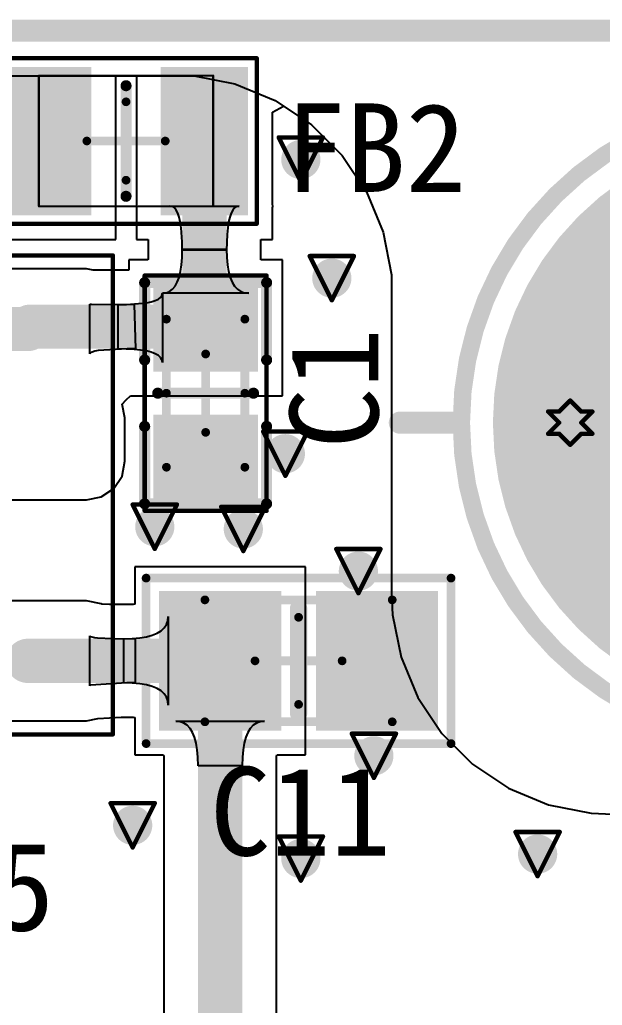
# Model space of a CAD drawing. Extents: x 75 to 173, y 40 to 188.
# Drawn here: x 141.42 to 148.11, y 166.35 to 177.66 of the extents above; entities that cross this region are included whole.
import ezdxf

# ---------------------------------------------------------------- set-up
doc = ezdxf.new("R2010")
doc.units = 0
doc.header["$MEASUREMENT"] = 0
doc.layers.get('0').update_dxf_attribs({"linetype": 'CONTINUOUS'})
for name, color, linetype in [('BottomLayer', 5, 'CONTINUOUS'), ('BOTTOMSOLDER', 6, 'CONTINUOUS'), ('DRILLDRAWING', 1, 'CONTINUOUS'), ('KEEPOUTLAYER', 6, 'CONTINUOUS'), ('MECHANICAL13', 56, 'CONTINUOUS'), ('MECHANICAL15', 56, 'CONTINUOUS'), ('MULTILAYER', 9, 'CONTINUOUS'), ('TopLayer', 1, 'CONTINUOUS'), ('TOPOVERLAY', 2, 'CONTINUOUS'), ('TOPPASTE', 8, 'CONTINUOUS'), ('TOPSOLDER', 216, 'CONTINUOUS'), ('ViaHoleLayer', 16, 'CONTINUOUS')]:
    doc.layers.add(name, color=color, linetype=linetype)

# ---------------------------------------------------------------- blocks, each defined once
blk = doc.blocks.new('SOP_8PIN_20')
at = {"layer": 'MECHANICAL13', "const_width": 0.1}
for points in [[(-2.000001, -2.5), (-2.000001, 2.5)], [(-2.000001, 2.5), (1.999999, 2.5)], [(1.999999, -2.5), (1.999999, 2.5)], [(-2.000001, -2.5), (1.999999, -2.5)]]:
    blk.add_lwpolyline(points, dxfattribs=at)
at = {"layer": 'MECHANICAL13'}
for points, const_width in [([(-2.025, 2.5, 1), (-1.975002, 2.5, 1)], 0.05), ([(-2.025, 2.5, 1), (-1.975002, 2.5, 1)], 0.05), ([(1.975, 2.5, 1), (2.024997, 2.5, 1)], 0.05), ([(1.975, 2.5, 1), (2.024997, 2.5, 1)], 0.05), ([(-0.600001, 1.599999, 1), (-1.599999, 1.599999, 1)], 0.1), ([(-1.624998, 1.599999, 1), (-1.575001, 1.599999, 1)], 0.05), ([(-0.625, 1.599999, 1), (-0.575003, 1.599999, 1)], 0.05), ([(-2.025, -2.5, 1), (-1.975002, -2.5, 1)], 0.05), ([(-2.025, -2.5, 1), (-1.975002, -2.5, 1)], 0.05), ([(1.975, -2.5, 1), (2.024997, -2.5, 1)], 0.05), ([(1.975, -2.5, 1), (2.024997, -2.5, 1)], 0.05)]:
    blk.add_lwpolyline(points, format="xyb", close=True, dxfattribs=dict(at, const_width=const_width))
at = {"layer": 'MECHANICAL15'}
for points, const_width in [([(-3.7, -2.75), (-3.7, 2.75)], 0.05), ([(-3.7, 2.75), (3.7, 2.75)], 0.05), ([(3.7, -2.75), (3.7, 2.75)], 0.05), ([(0, -0.499999), (0, 0.499999)], 0.1), ([(-0.500002, 0), (0.499999, 0)], 0.1), ([(-3.7, -2.75), (3.7, -2.75)], 0.05)]:
    blk.add_lwpolyline(points, dxfattribs=dict(at, const_width=const_width))
for points, const_width in [([(-3.7125, 2.75, 1), (-3.687501, 2.75, 1)], 0.024999), ([(-3.7125, 2.75, 1), (-3.687501, 2.75, 1)], 0.024999), ([(3.687501, 2.75, 1), (3.7125, 2.75, 1)], 0.024999), ([(3.687501, 2.75, 1), (3.7125, 2.75, 1)], 0.024999), ([(-0.024999, 0.499999, 1), (0.024999, 0.499999, 1)], 0.05), ([(-0.525, 0, 1), (-0.475003, 0, 1)], 0.05), ([(0.475, 0, 1), (0.524998, 0, 1)], 0.05), ([(-0.024999, -0.499999, 1), (0.024999, -0.499999, 1)], 0.05), ([(-3.7125, -2.75, 1), (-3.687501, -2.75, 1)], 0.024999), ([(-3.7125, -2.75, 1), (-3.687501, -2.75, 1)], 0.024999), ([(3.687501, -2.75, 1), (3.7125, -2.75, 1)], 0.024999), ([(3.687501, -2.75, 1), (3.7125, -2.75, 1)], 0.024999)]:
    blk.add_lwpolyline(points, format="xyb", close=True, dxfattribs=dict(at, const_width=const_width))
at = {"layer": 'TOPOVERLAY'}
for points, const_width in [([(-2.599997, 2.755001, 1), (-2.849999, 2.755001, 1)], 0.249999), ([(-2.912499, 2.755001, 1), (-2.7875, 2.755001, 1)], 0.124998), ([(-2.662497, 2.755001, 1), (-2.537498, 2.755001, 1)], 0.124998), ([(-1.650002, 2.5, 1), (-1.550002, 2.5, 1)], 0.1), ([(-1.650002, 2.5, 1), (-1.550002, 2.5, 1)], 0.1), ([(1.549999, 2.5, 1), (1.649999, 2.5, 1)], 0.1), ([(1.549999, 2.5, 1), (1.649999, 2.5, 1)], 0.1), ([(-0.300002, 1.5, 1), (-0.900001, 1.5, 1)], 0.599999), ([(-1.05, 1.5, 1), (-0.750001, 1.5, 1)], 0.299999), ([(-0.450002, 1.5, 1), (-0.150002, 1.5, 1)], 0.299999), ([(-1.650002, -2.5, 1), (-1.550002, -2.5, 1)], 0.1), ([(-1.650002, -2.5, 1), (-1.550002, -2.5, 1)], 0.1), ([(1.549999, -2.5, 1), (1.649999, -2.5, 1)], 0.1), ([(1.549999, -2.5, 1), (1.649999, -2.5, 1)], 0.1)]:
    blk.add_lwpolyline(points, format="xyb", close=True, dxfattribs=dict(at, const_width=const_width))
at = {"layer": 'TOPOVERLAY', "const_width": 0.2}
for points in [[(-1.600002, -2.5), (-1.600002, 2.5)], [(-1.600002, 2.5), (1.599999, 2.5)], [(1.599999, -2.5), (1.599999, 2.5)], [(-1.600002, -2.5), (1.599999, -2.5)]]:
    blk.add_lwpolyline(points, dxfattribs=at)
blk = doc.blocks.new('C0805_30')
at = {"layer": 'MECHANICAL13', "const_width": 0.1}
for points in [[(1.075002, 0.700004), (-1.074999, 0.700004)], [(-1.074999, 0.700004), (-1.074999, -0.699996)], [(1.075002, 0.700004), (1.075002, -0.699996)], [(1.075002, -0.699996), (-1.074999, -0.699996)]]:
    blk.add_lwpolyline(points, dxfattribs=at)
at = {"layer": 'MECHANICAL13', "const_width": 0.05}
for points in [[(-1.099998, 0.700004, 1), (-1.05, 0.700004, 1)], [(-1.099998, 0.700004, 1), (-1.05, 0.700004, 1)], [(1.050003, 0.700004, 1), (1.1, 0.700004, 1)], [(1.050003, 0.700004, 1), (1.1, 0.700004, 1)], [(-1.099998, -0.699996, 1), (-1.05, -0.699996, 1)], [(-1.099998, -0.699996, 1), (-1.05, -0.699996, 1)], [(1.050003, -0.699996, 1), (1.1, -0.699996, 1)], [(1.050003, -0.699996, 1), (1.1, -0.699996, 1)]]:
    blk.add_lwpolyline(points, format="xyb", close=True, dxfattribs=at)
at = {"layer": 'MECHANICAL15', "const_width": 0.1}
for points in [[(1.750002, 0.950003), (-1.749999, 0.950003)], [(-1.749999, 0.950003), (-1.749999, -0.949996)], [(1.750002, 0.950003), (1.750002, -0.949996)], [(0.000003, 0.500004), (0.000003, -0.499996)], [(0.500002, 0.000003), (-0.499999, 0.000003)], [(1.750002, -0.949996), (-1.749999, -0.949996)]]:
    blk.add_lwpolyline(points, dxfattribs=at)
at = {"layer": 'MECHANICAL15', "const_width": 0.05}
for points in [[(-1.774998, 0.950003, 1), (-1.725, 0.950003, 1)], [(-1.774998, 0.950003, 1), (-1.725, 0.950003, 1)], [(1.725003, 0.950003, 1), (1.775, 0.950003, 1)], [(1.725003, 0.950003, 1), (1.775, 0.950003, 1)], [(-0.024996, 0.500004, 1), (0.025001, 0.500004, 1)], [(-0.524998, 0.000003, 1), (-0.475, 0.000003, 1)], [(0.475003, 0.000003, 1), (0.525, 0.000003, 1)], [(-0.024996, -0.499996, 1), (0.025001, -0.499996, 1)], [(-1.774998, -0.949996, 1), (-1.725, -0.949996, 1)], [(-1.774998, -0.949996, 1), (-1.725, -0.949996, 1)], [(1.725003, -0.949996, 1), (1.775, -0.949996, 1)], [(1.725003, -0.949996, 1), (1.775, -0.949996, 1)]]:
    blk.add_lwpolyline(points, format="xyb", close=True, dxfattribs=at)
at = {"layer": 'TOPOVERLAY', "const_width": 0.2}
blk.add_lwpolyline([(0, 0.599999), (0, -0.599999)], dxfattribs=at)
at = {"layer": 'TOPOVERLAY', "const_width": 0.1}
for points in [[(-0.05, 0.599999, 1), (0.05, 0.599999, 1)], [(-0.05, -0.599999, 1), (0.05, -0.599999, 1)]]:
    blk.add_lwpolyline(points, format="xyb", close=True, dxfattribs=at)
at = {"layer": 'TOPPASTE'}
for points in [[(-0.299999, -0.699996), (-0.299999, 0.700001), (-1.499997, -0.699996), (-1.499997, 0.700001)], [(1.5, -0.699996), (1.5, 0.700001), (0.300002, -0.699996), (0.300002, 0.700001)]]:
    blk.add_solid(points, dxfattribs=at)
at = {"layer": 'TOPSOLDER'}
for points in [[(-0.198399, -0.801596), (-0.198399, 0.801601), (-1.601597, -0.801596), (-1.601597, 0.801601)], [(1.6016, -0.801596), (1.6016, 0.801601), (0.198402, -0.801596), (0.198402, 0.801601)]]:
    blk.add_solid(points, dxfattribs=at)
blk = doc.blocks.new('C0603_32')
at = {"layer": 'MECHANICAL13', "const_width": 0.1}
for points in [[(-0.850001, 0.449999), (-0.850001, -0.450002)], [(-0.850001, 0.449999), (0.849998, 0.449999)], [(0.849998, 0.449999), (0.849998, -0.450002)], [(-0.850001, -0.450002), (0.849998, -0.450002)]]:
    blk.add_lwpolyline(points, dxfattribs=at)
at = {"layer": 'MECHANICAL13', "const_width": 0.05}
for points in [[(-0.875, 0.449999, 1), (-0.825002, 0.449999, 1)], [(-0.875, 0.449999, 1), (-0.825002, 0.449999, 1)], [(0.825, 0.449999, 1), (0.874997, 0.449999, 1)], [(0.825, 0.449999, 1), (0.874997, 0.449999, 1)], [(-0.875, -0.450002, 1), (-0.825002, -0.450002, 1)], [(-0.875, -0.450002, 1), (-0.825002, -0.450002, 1)], [(0.825, -0.450002, 1), (0.874997, -0.450002, 1)], [(0.825, -0.450002, 1), (0.874997, -0.450002, 1)]]:
    blk.add_lwpolyline(points, format="xyb", close=True, dxfattribs=at)
at = {"layer": 'MECHANICAL15'}
for points, const_width in [([(-1.35, 0.700001), (1.35, 0.700001)], 0.05), ([(-1.35, 0.700001), (-1.35, -0.700001)], 0.05), ([(1.35, 0.700001), (1.35, -0.700001)], 0.05), ([(0, 0.449999), (0, -0.450002)], 0.1), ([(-0.450002, 0), (0.449999, 0)], 0.1), ([(-1.35, -0.700001), (1.35, -0.700001)], 0.05)]:
    blk.add_lwpolyline(points, dxfattribs=dict(at, const_width=const_width))
for points, const_width in [([(-1.362499, 0.700001, 1), (-1.3375, 0.700001, 1)], 0.024999), ([(-1.362499, 0.700001, 1), (-1.3375, 0.700001, 1)], 0.024999), ([(1.3375, 0.700001, 1), (1.362499, 0.700001, 1)], 0.024999), ([(1.3375, 0.700001, 1), (1.362499, 0.700001, 1)], 0.024999), ([(-0.024999, 0.449999, 1), (0.024999, 0.449999, 1)], 0.05), ([(-0.475, 0, 1), (-0.425003, 0, 1)], 0.05), ([(0.425, 0, 1), (0.474998, 0, 1)], 0.05), ([(-0.024999, -0.450002, 1), (0.024999, -0.450002, 1)], 0.05), ([(-1.362499, -0.700001, 1), (-1.3375, -0.700001, 1)], 0.024999), ([(-1.362499, -0.700001, 1), (-1.3375, -0.700001, 1)], 0.024999), ([(1.3375, -0.700001, 1), (1.362499, -0.700001, 1)], 0.024999), ([(1.3375, -0.700001, 1), (1.362499, -0.700001, 1)], 0.024999)]:
    blk.add_lwpolyline(points, format="xyb", close=True, dxfattribs=dict(at, const_width=const_width))
at = {"layer": 'TOPOVERLAY', "const_width": 0.127}
for points in [[(-1.27, 0.700001), (-1.27, -0.700001)], [(-1.27, 0.700001), (-0.381, 0.700001)], [(0.381, 0.700001), (1.27, 0.700001)], [(1.27, 0.700001), (1.27, -0.700001)], [(0, 0.549999), (0, -0.549999)], [(-1.27, -0.700001), (-0.381, -0.700001)], [(0.381, -0.700001), (1.27, -0.700001)]]:
    blk.add_lwpolyline(points, dxfattribs=at)
at = {"layer": 'TOPOVERLAY', "const_width": 0.0635}
for points in [[(-1.30175, 0.700001, 1), (-1.23825, 0.700001, 1)], [(-1.30175, 0.700001, 1), (-1.23825, 0.700001, 1)], [(-0.41275, 0.700001, 1), (-0.34925, 0.700001, 1)], [(0.34925, 0.700001, 1), (0.41275, 0.700001, 1)], [(1.23825, 0.700001, 1), (1.30175, 0.700001, 1)], [(1.23825, 0.700001, 1), (1.30175, 0.700001, 1)], [(-0.03175, 0.549999, 1), (0.03175, 0.549999, 1)], [(-0.03175, -0.549999, 1), (0.03175, -0.549999, 1)], [(-1.30175, -0.700001, 1), (-1.23825, -0.700001, 1)], [(-1.30175, -0.700001, 1), (-1.23825, -0.700001, 1)], [(-0.41275, -0.700001, 1), (-0.34925, -0.700001, 1)], [(0.34925, -0.700001, 1), (0.41275, -0.700001, 1)], [(1.23825, -0.700001, 1), (1.30175, -0.700001, 1)], [(1.23825, -0.700001, 1), (1.30175, -0.700001, 1)]]:
    blk.add_lwpolyline(points, format="xyb", close=True, dxfattribs=at)
at = {"layer": 'TOPPASTE'}
for points in [[(-0.350002, -0.499999), (-0.350002, 0.499999), (-1.15, -0.499999), (-1.15, 0.499999)], [(1.149998, -0.499999), (1.149998, 0.499999), (0.349999, -0.499999), (0.349999, 0.499999)]]:
    blk.add_solid(points, dxfattribs=at)
at = {"layer": 'TOPSOLDER'}
for points in [[(-0.248402, -0.601599), (-0.248402, 0.601599), (-1.2516, -0.601599), (-1.2516, 0.601599)], [(1.251598, -0.601599), (1.251598, 0.601599), (0.248399, -0.601599), (0.248399, 0.601599)]]:
    blk.add_solid(points, dxfattribs=at)
blk = doc.blocks.new('PAD_81')
at = {"layer": 'BOTTOMSOLDER', "const_width": 3.351593}
blk.add_lwpolyline([(-1.675798, 0, 1), (1.675798, 0, 1)], format="xyb", close=True, dxfattribs=at)
at = {"layer": 'DRILLDRAWING', "const_width": 1.699994}
blk.add_lwpolyline([(-0.849998, 0, 1), (0.849998, 0, 1)], format="xyb", close=True, dxfattribs=at)
at = {"layer": 'MULTILAYER', "const_width": 3.249993}
blk.add_lwpolyline([(-1.624998, 0, 1), (1.624998, 0, 1)], format="xyb", close=True, dxfattribs=at)
at = {"layer": 'TOPOVERLAY', "const_width": 0.254}
for points in [[(0, 3.7338), (0, 4.3942)], [(-4.4196, 0), (-3.7592, 0)], [(3.673998, 0), (4.334398, 0)], [(0, -4.3942), (0, -3.7338)]]:
    blk.add_lwpolyline(points, dxfattribs=at)
at = {"layer": 'TOPOVERLAY'}
for points, const_width in [([(-0.0635, 4.3942, 1), (0.0635, 4.3942, 1)], 0.127), ([(-0.0635, 3.7338, 1), (0.0635, 3.7338, 1)], 0.127), ([(3.673998, 0, 1), (-3.71382, 0, 1)], 0.2), ([(-4.4831, 0, 1), (-4.3561, 0, 1)], 0.127), ([(-3.8227, 0, 1), (-3.6957, 0, 1)], 0.127), ([(3.610498, 0, 1), (3.737498, 0, 1)], 0.127), ([(4.270898, 0, 1), (4.397898, 0, 1)], 0.127), ([(-3.76382, 0, 1), (-3.66382, 0, 1)], 0.1), ([(3.623998, 0, 1), (3.723998, 0, 1)], 0.1), ([(-0.0635, -3.7338, 1), (0.0635, -3.7338, 1)], 0.127), ([(-0.0635, -4.3942, 1), (0.0635, -4.3942, 1)], 0.127)]:
    blk.add_lwpolyline(points, format="xyb", close=True, dxfattribs=dict(at, const_width=const_width))
at = {"layer": 'TOPSOLDER', "const_width": 3.351593}
blk.add_lwpolyline([(-1.675798, 0, 1), (1.675798, 0, 1)], format="xyb", close=True, dxfattribs=at)
blk = doc.blocks.new('FB_86')
at = {"layer": 'MECHANICAL13', "const_width": 0.0254}
for points in [[(-0.999785, -0.749889), (-0.999785, 0.750133)], [(-0.999785, 0.750133), (1.000191, 0.750133)], [(1.000191, -0.749889), (1.000191, 0.750133)], [(-0.999785, -0.749889), (1.000191, -0.749889)]]:
    blk.add_lwpolyline(points, dxfattribs=at)
at = {"layer": 'MECHANICAL13', "const_width": 0.0127}
for points in [[(-1.006135, 0.750133, 1), (-0.993435, 0.750133, 1)], [(-1.006135, 0.750133, 1), (-0.993435, 0.750133, 1)], [(0.993841, 0.750133, 1), (1.006541, 0.750133, 1)], [(0.993841, 0.750133, 1), (1.006541, 0.750133, 1)], [(-1.006135, -0.749889, 1), (-0.993435, -0.749889, 1)], [(-1.006135, -0.749889, 1), (-0.993435, -0.749889, 1)], [(0.993841, -0.749889, 1), (1.006541, -0.749889, 1)], [(0.993841, -0.749889, 1), (1.006541, -0.749889, 1)]]:
    blk.add_lwpolyline(points, format="xyb", close=True, dxfattribs=at)
at = {"layer": 'MECHANICAL15'}
for points, const_width in [([(-1.5, -0.950001), (-1.5, 0.950001)], 0.05), ([(-1.5, 0.950001), (1.5, 0.950001)], 0.05), ([(1.5, -0.950001), (1.5, 0.950001)], 0.05), ([(0, -0.450002), (0, 0.449999)], 0.1), ([(-0.450002, 0), (0.449999, 0)], 0.1), ([(-1.5, -0.950001), (1.5, -0.950001)], 0.05)]:
    blk.add_lwpolyline(points, dxfattribs=dict(at, const_width=const_width))
for points, const_width in [([(-1.512499, 0.950001, 1), (-1.4875, 0.950001, 1)], 0.024999), ([(-1.512499, 0.950001, 1), (-1.4875, 0.950001, 1)], 0.024999), ([(1.4875, 0.950001, 1), (1.512499, 0.950001, 1)], 0.024999), ([(1.4875, 0.950001, 1), (1.512499, 0.950001, 1)], 0.024999), ([(-0.024999, 0.449999, 1), (0.024999, 0.449999, 1)], 0.05), ([(-0.475, 0, 1), (-0.425003, 0, 1)], 0.05), ([(0.425, 0, 1), (0.474998, 0, 1)], 0.05), ([(-0.024999, -0.450002, 1), (0.024999, -0.450002, 1)], 0.05), ([(-1.512499, -0.950001, 1), (-1.4875, -0.950001, 1)], 0.024999), ([(-1.512499, -0.950001, 1), (-1.4875, -0.950001, 1)], 0.024999), ([(1.4875, -0.950001, 1), (1.512499, -0.950001, 1)], 0.024999), ([(1.4875, -0.950001, 1), (1.512499, -0.950001, 1)], 0.024999)]:
    blk.add_lwpolyline(points, format="xyb", close=True, dxfattribs=dict(at, const_width=const_width))
at = {"layer": 'TOPOVERLAY', "const_width": 0.127}
blk.add_lwpolyline([(0, -0.635), (0, 0.635)], dxfattribs=at)
at = {"layer": 'TOPOVERLAY', "const_width": 0.0635}
for points in [[(-0.03175, 0.635, 1), (0.03175, 0.635, 1)], [(-0.03175, -0.635, 1), (0.03175, -0.635, 1)]]:
    blk.add_lwpolyline(points, format="xyb", close=True, dxfattribs=at)
at = {"layer": 'TOPPASTE'}
for points in [[(-0.500002, -0.749999), (-0.500002, 0.749999), (-1.3, -0.749999), (-1.3, 0.749999)], [(1.3, -0.749999), (1.3, 0.749999), (0.500002, -0.749999), (0.500002, 0.749999)]]:
    blk.add_solid(points, dxfattribs=at)
at = {"layer": 'TOPSOLDER'}
for points in [[(-0.398402, -0.851598), (-0.398402, 0.851598), (-1.4016, -0.851598), (-1.4016, 0.851598)], [(1.4016, -0.851598), (1.4016, 0.851598), (0.398402, -0.851598), (0.398402, 0.851598)]]:
    blk.add_solid(points, dxfattribs=at)

msp = doc.modelspace()

# ---------------------------------------------------------------- linework, layer by layer
at = {"layer": 'BottomLayer'}
for p, q in [((94.57074, 177.01927), (143.42228, 177.01928)), ((143.42228, 177.01928), (143.88915, 176.92641)), ((143.88915, 176.92641), (144.3514, 176.73494)), ((144.3514, 176.73494), (144.76741, 176.45697)), ((144.76741, 176.45697), (145.1212, 176.10317)), ((145.1212, 176.10317), (145.39917, 175.68716)), ((145.39917, 175.68716), (145.59064, 175.22491)), ((145.59064, 175.22491), (145.68826, 174.73419)), ((145.68826, 174.73419), (145.68826, 174.48402)), ((145.68826, 174.48402), (145.68826, 171.08042)), ((145.68826, 171.08042), (145.68826, 171.08042)), ((145.68826, 171.08042), (145.70049, 170.83146)), ((145.70049, 170.83146), (145.79763, 170.3431)), ((145.79763, 170.3431), (145.98818, 169.88307)), ((145.98818, 169.88307), (146.26481, 169.46906)), ((146.26481, 169.46906), (146.6169, 169.11697)), ((146.6169, 169.11697), (147.03091, 168.84034)), ((147.03091, 168.84034), (147.49093, 168.64979)), ((147.49093, 168.64979), (147.97929, 168.55265)), ((147.97929, 168.55265), (148.22825, 168.54042))]:
    msp.add_line(p, q, dxfattribs=at)
at = {"layer": 'BottomLayer', "const_width": 0.225}
for points in [[(144.53436, 176.05882, 1), (144.75935, 176.05882, 1)], [(144.88996, 174.69662, 1), (145.11495, 174.69662, 1)], [(144.35656, 172.68062, 1), (144.58155, 172.68062, 1)], [(142.85796, 171.84242, 1), (143.08295, 171.84242, 1)], [(143.87396, 171.81702, 1), (144.09895, 171.81702, 1)], [(145.19476, 171.33262, 1), (145.41975, 171.33262, 1)], [(145.37256, 169.21243, 1), (145.59755, 169.21243, 1)], [(142.60396, 168.41342, 1), (142.82895, 168.41342, 1)], [(147.25216, 168.08322, 1), (147.47715, 168.08322, 1)], [(144.53436, 168.03242, 1), (144.75935, 168.03242, 1)]]:
    msp.add_lwpolyline(points, format="xyb", close=True, dxfattribs=at)
at = {"layer": 'DRILLDRAWING', "const_width": 0.0508}
for points in [[(144.39286, 176.31282), (144.90086, 176.31282)], [(144.39286, 176.31282), (144.64686, 175.80482)], [(144.64686, 175.80482), (144.90086, 176.31282)], [(144.74846, 174.95062), (145.25646, 174.95062)], [(144.74846, 174.95062), (145.00246, 174.44262)], [(145.00246, 174.44262), (145.25646, 174.95062)], [(147.61206, 173.16422), (147.73906, 173.29122)], [(147.73906, 173.29122), (147.86606, 173.16422)], [(147.48506, 173.16422), (147.61206, 173.03722)], [(147.48506, 173.16422), (147.61206, 173.16422)], [(147.86606, 173.16422), (147.99306, 173.16422)], [(147.86606, 173.03722), (147.99306, 173.16422)], [(147.48506, 172.91022), (147.61206, 173.03722)], [(147.86606, 173.03722), (147.99306, 172.91022)], [(144.21506, 172.93462), (144.72306, 172.93462)], [(144.21506, 172.93462), (144.46906, 172.42662)], [(144.46906, 172.42662), (144.72306, 172.93462)], [(147.48506, 172.91022), (147.61206, 172.91022)], [(147.61206, 172.91022), (147.73906, 172.78322)], [(147.73906, 172.78322), (147.86606, 172.91022)], [(147.86606, 172.91022), (147.99306, 172.91022)], [(142.71646, 172.09642), (143.22446, 172.09642)], [(142.71646, 172.09642), (142.97046, 171.58842)], [(142.97046, 171.58842), (143.22446, 172.09642)], [(143.73246, 172.07102), (144.24046, 172.07102)], [(143.73246, 172.07102), (143.98646, 171.56302)], [(143.98646, 171.56302), (144.24046, 172.07102)], [(145.05326, 171.58662), (145.56126, 171.58662)], [(145.05326, 171.58662), (145.30726, 171.07862)], [(145.30726, 171.07862), (145.56126, 171.58662)], [(145.23106, 169.46643), (145.73906, 169.46643)], [(145.23106, 169.46643), (145.48506, 168.95843)], [(145.48506, 168.95843), (145.73906, 169.46643)], [(142.46246, 168.66742), (142.97046, 168.66742)], [(142.46246, 168.66742), (142.71646, 168.15942)], [(142.71646, 168.15942), (142.97046, 168.66742)], [(144.39286, 168.28642), (144.90086, 168.28642)], [(144.39286, 168.28642), (144.64686, 167.77842)], [(144.64686, 167.77842), (144.90086, 168.28642)], [(147.11066, 168.33722), (147.61866, 168.33722)], [(147.11066, 168.33722), (147.36466, 167.82922)], [(147.36466, 167.82922), (147.61866, 168.33722)]]:
    msp.add_lwpolyline(points, dxfattribs=at)
at = {"layer": 'DRILLDRAWING', "const_width": 0.0254}
for points in [[(144.38016, 176.31282, 1), (144.40556, 176.31282, 1)], [(144.38016, 176.31282, 1), (144.40556, 176.31282, 1)], [(144.88816, 176.31282, 1), (144.91356, 176.31282, 1)], [(144.88816, 176.31282, 1), (144.91356, 176.31282, 1)], [(144.63416, 175.80482, 1), (144.65956, 175.80482, 1)], [(144.63416, 175.80482, 1), (144.65956, 175.80482, 1)], [(144.73576, 174.95062, 1), (144.76116, 174.95062, 1)], [(144.73576, 174.95062, 1), (144.76116, 174.95062, 1)], [(145.24376, 174.95062, 1), (145.26916, 174.95062, 1)], [(145.24376, 174.95062, 1), (145.26916, 174.95062, 1)], [(144.98976, 174.44262, 1), (145.01516, 174.44262, 1)], [(144.98976, 174.44262, 1), (145.01516, 174.44262, 1)], [(147.72636, 173.29122, 1), (147.75176, 173.29122, 1)], [(147.72636, 173.29122, 1), (147.75176, 173.29122, 1)], [(147.47236, 173.16422, 1), (147.49776, 173.16422, 1)], [(147.47236, 173.16422, 1), (147.49776, 173.16422, 1)], [(147.59936, 173.16422, 1), (147.62476, 173.16422, 1)], [(147.59936, 173.16422, 1), (147.62476, 173.16422, 1)], [(147.85336, 173.16422, 1), (147.87876, 173.16422, 1)], [(147.85336, 173.16422, 1), (147.87876, 173.16422, 1)], [(147.98036, 173.16422, 1), (148.00576, 173.16422, 1)], [(147.98036, 173.16422, 1), (148.00576, 173.16422, 1)], [(147.59936, 173.03722, 1), (147.62476, 173.03722, 1)], [(147.59936, 173.03722, 1), (147.62476, 173.03722, 1)], [(147.85336, 173.03722, 1), (147.87876, 173.03722, 1)], [(147.85336, 173.03722, 1), (147.87876, 173.03722, 1)], [(144.20236, 172.93462, 1), (144.22776, 172.93462, 1)], [(144.20236, 172.93462, 1), (144.22776, 172.93462, 1)], [(144.71036, 172.93462, 1), (144.73576, 172.93462, 1)], [(144.71036, 172.93462, 1), (144.73576, 172.93462, 1)], [(147.47236, 172.91022, 1), (147.49776, 172.91022, 1)], [(147.47236, 172.91022, 1), (147.49776, 172.91022, 1)], [(147.59936, 172.91022, 1), (147.62476, 172.91022, 1)], [(147.59936, 172.91022, 1), (147.62476, 172.91022, 1)], [(147.85336, 172.91022, 1), (147.87876, 172.91022, 1)], [(147.85336, 172.91022, 1), (147.87876, 172.91022, 1)], [(147.98036, 172.91022, 1), (148.00576, 172.91022, 1)], [(147.98036, 172.91022, 1), (148.00576, 172.91022, 1)], [(147.72636, 172.78322, 1), (147.75176, 172.78322, 1)], [(147.72636, 172.78322, 1), (147.75176, 172.78322, 1)], [(144.45636, 172.42662, 1), (144.48176, 172.42662, 1)], [(144.45636, 172.42662, 1), (144.48176, 172.42662, 1)], [(142.70376, 172.09642, 1), (142.72916, 172.09642, 1)], [(142.70376, 172.09642, 1), (142.72916, 172.09642, 1)], [(143.21176, 172.09642, 1), (143.23716, 172.09642, 1)], [(143.21176, 172.09642, 1), (143.23716, 172.09642, 1)], [(143.71976, 172.07102, 1), (143.74516, 172.07102, 1)], [(143.71976, 172.07102, 1), (143.74516, 172.07102, 1)], [(144.22776, 172.07102, 1), (144.25316, 172.07102, 1)], [(144.22776, 172.07102, 1), (144.25316, 172.07102, 1)], [(142.95776, 171.58842, 1), (142.98316, 171.58842, 1)], [(142.95776, 171.58842, 1), (142.98316, 171.58842, 1)], [(143.97376, 171.56302, 1), (143.99916, 171.56302, 1)], [(143.97376, 171.56302, 1), (143.99916, 171.56302, 1)], [(145.04056, 171.58662, 1), (145.06596, 171.58662, 1)], [(145.04056, 171.58662, 1), (145.06596, 171.58662, 1)], [(145.54856, 171.58662, 1), (145.57396, 171.58662, 1)], [(145.54856, 171.58662, 1), (145.57396, 171.58662, 1)], [(145.29456, 171.07862, 1), (145.31996, 171.07862, 1)], [(145.29456, 171.07862, 1), (145.31996, 171.07862, 1)], [(145.21836, 169.46643, 1), (145.24376, 169.46643, 1)], [(145.21836, 169.46643, 1), (145.24376, 169.46643, 1)], [(145.72636, 169.46643, 1), (145.75176, 169.46643, 1)], [(145.72636, 169.46643, 1), (145.75176, 169.46643, 1)], [(145.47236, 168.95843, 1), (145.49776, 168.95843, 1)], [(145.47236, 168.95843, 1), (145.49776, 168.95843, 1)], [(142.44976, 168.66742, 1), (142.47516, 168.66742, 1)], [(142.44976, 168.66742, 1), (142.47516, 168.66742, 1)], [(142.95776, 168.66742, 1), (142.98316, 168.66742, 1)], [(142.95776, 168.66742, 1), (142.98316, 168.66742, 1)], [(144.38016, 168.28642, 1), (144.40556, 168.28642, 1)], [(144.38016, 168.28642, 1), (144.40556, 168.28642, 1)], [(144.88816, 168.28642, 1), (144.91356, 168.28642, 1)], [(144.88816, 168.28642, 1), (144.91356, 168.28642, 1)], [(147.09796, 168.33722, 1), (147.12336, 168.33722, 1)], [(147.09796, 168.33722, 1), (147.12336, 168.33722, 1)], [(147.60596, 168.33722, 1), (147.63136, 168.33722, 1)], [(147.60596, 168.33722, 1), (147.63136, 168.33722, 1)], [(142.70376, 168.15942, 1), (142.72916, 168.15942, 1)], [(142.70376, 168.15942, 1), (142.72916, 168.15942, 1)], [(147.35196, 167.82922, 1), (147.37736, 167.82922, 1)], [(147.35196, 167.82922, 1), (147.37736, 167.82922, 1)], [(144.63416, 167.77842, 1), (144.65956, 167.77842, 1)], [(144.63416, 167.77842, 1), (144.65956, 167.77842, 1)]]:
    msp.add_lwpolyline(points, format="xyb", close=True, dxfattribs=at)
at = {"layer": 'KEEPOUTLAYER', "const_width": 0.254}
msp.add_lwpolyline([(84.70286, 177.53722), (150.20287, 177.53723)], dxfattribs=at)
at = {"layer": 'MULTILAYER', "const_width": 0.225}
for points in [[(144.53436, 176.05882, 1), (144.75935, 176.05882, 1)], [(144.88996, 174.69662, 1), (145.11495, 174.69662, 1)], [(144.35656, 172.68062, 1), (144.58155, 172.68062, 1)], [(142.85796, 171.84242, 1), (143.08295, 171.84242, 1)], [(143.87396, 171.81702, 1), (144.09895, 171.81702, 1)], [(145.19476, 171.33262, 1), (145.41975, 171.33262, 1)], [(145.37256, 169.21243, 1), (145.59755, 169.21243, 1)], [(142.60396, 168.41342, 1), (142.82895, 168.41342, 1)], [(147.25216, 168.08322, 1), (147.47715, 168.08322, 1)], [(144.53436, 168.03242, 1), (144.75935, 168.03242, 1)]]:
    msp.add_lwpolyline(points, format="xyb", close=True, dxfattribs=at)
at = {"layer": 'TopLayer'}
for p, q in [((142.52125, 175.14042), (142.52125, 177.01928)), ((142.52125, 177.01928), (142.75926, 177.01928)), ((142.75926, 177.01928), (142.75926, 175.54668)), ((144.32126, 176.60234), (144.44826, 176.67022)), ((144.44826, 176.67022), (144.76741, 176.45697)), ((144.32126, 175.54668), (144.32126, 176.60234)), ((144.76741, 176.45697), (145.1212, 176.10317)), ((145.1212, 176.10317), (145.39917, 175.68716)), ((145.39917, 175.68716), (145.59064, 175.22491)), ((142.75926, 175.54668), (142.75484, 175.52447)), ((142.75484, 175.52447), (142.75926, 175.50227)), ((143.17047, 175.51939), (143.14331, 175.52447)), ((143.14331, 175.52447), (143.93721, 175.52447)), ((143.93721, 175.52447), (143.91005, 175.51939)), ((144.32567, 175.52447), (144.32126, 175.54668)), ((144.32126, 175.50227), (144.32567, 175.52447)), ((142.75926, 175.50227), (142.75926, 175.14042)), ((143.19477, 175.50415), (143.17047, 175.51939)), ((143.21621, 175.47875), (143.19477, 175.50415)), ((143.23479, 175.44319), (143.21621, 175.47875)), ((143.25052, 175.39747), (143.23479, 175.44319)), ((143.84572, 175.44319), (143.82999, 175.39747)), ((143.8643, 175.47875), (143.84572, 175.44319)), ((143.88574, 175.50415), (143.8643, 175.47875)), ((143.91005, 175.51939), (143.88574, 175.50415)), ((144.32126, 175.14042), (144.32126, 175.50227)), ((143.26338, 175.34159), (143.25052, 175.39747)), ((143.27339, 175.27555), (143.26338, 175.34159)), ((143.81713, 175.34159), (143.80712, 175.27555)), ((143.82999, 175.39747), (143.81713, 175.34159)), ((143.28483, 175.11299), (143.27339, 175.27555)), ((143.79997, 175.19935), (143.79426, 175.01647)), ((143.80712, 175.27555), (143.79997, 175.19935)), ((145.59064, 175.22491), (145.68826, 174.73419)), ((140.95926, 175.14042), (142.52125, 175.14042)), ((142.75926, 175.14042), (142.89282, 175.14042)), ((142.89282, 175.14042), (142.89282, 174.91598)), ((143.28626, 175.01647), (143.28483, 175.11299)), ((144.1877, 174.92375), (144.1877, 175.14042)), ((144.1877, 175.14042), (144.32126, 175.14042)), ((143.28397, 174.93425), (143.28626, 175.03077)), ((143.28626, 175.03077), (143.79426, 175.03077)), ((143.79426, 175.01647), (143.28626, 175.01647)), ((143.79426, 175.03077), (143.7968, 174.93425)), ((142.89209, 174.90682), (142.673, 174.90682)), ((142.673, 174.90682), (142.673, 174.78704)), ((142.89282, 174.91598), (142.89209, 174.90682)), ((143.26563, 174.77169), (143.27709, 174.84789)), ((143.27709, 174.84789), (143.28397, 174.93425)), ((143.7968, 174.93425), (143.80442, 174.84789)), ((143.80442, 174.84789), (143.81712, 174.77169)), ((144.18919, 174.90682), (144.1877, 174.92375)), ((144.43499, 174.90682), (144.18919, 174.90682)), ((144.43499, 174.53146), (144.43499, 174.90682)), ((142.18725, 174.80188), (140.83926, 174.80188)), ((142.26209, 174.787), (142.18725, 174.80188)), ((142.67258, 174.787), (142.26209, 174.787)), ((142.673, 174.78704), (142.67258, 174.787)), ((143.24958, 174.70565), (143.26563, 174.77169)), ((143.81712, 174.77169), (143.8349, 174.70565)), ((145.68826, 174.73419), (145.68826, 174.48402)), ((143.20374, 174.60405), (143.22895, 174.64977)), ((143.22895, 174.64977), (143.24958, 174.70565)), ((143.8349, 174.70565), (143.85776, 174.64977)), ((143.85776, 174.64977), (143.8857, 174.60405)), ((143.05196, 174.49822), (143.05704, 174.52277)), ((143.05704, 174.52277), (143.1006, 174.52785)), ((143.05704, 174.52277), (143.05704, 173.72887)), ((144.04826, 174.52277), (143.05704, 174.52277)), ((143.1006, 174.52785), (143.13956, 174.54309)), ((143.13956, 174.54309), (143.17394, 174.56849)), ((143.17394, 174.56849), (143.20374, 174.60405)), ((143.8857, 174.60405), (143.91872, 174.56849)), ((143.91872, 174.56849), (143.95682, 174.54309)), ((143.95682, 174.54309), (144, 174.52785)), ((144, 174.52785), (144.04826, 174.52277)), ((144.43672, 174.52277), (144.43499, 174.53146)), ((144.43499, 174.51409), (144.43672, 174.52277)), ((144.43499, 173.34482), (144.43499, 174.51409)), ((142.22395, 173.82672), (142.22395, 174.39812)), ((142.22395, 174.39812), (142.22939, 174.39725)), ((142.22939, 174.39725), (142.24496, 174.39648)), ((142.24496, 174.39648), (142.73384, 174.39356)), ((142.54904, 174.39356), (142.64556, 174.39485)), ((142.54904, 173.88556), (142.54904, 174.39356)), ((142.64556, 174.39485), (142.87416, 174.41423)), ((142.73384, 174.39356), (142.74716, 173.88556)), ((142.87416, 174.41423), (142.93004, 174.42586)), ((142.93004, 174.42586), (142.97576, 174.44008)), ((142.97576, 174.44008), (143.01132, 174.45687)), ((143.01132, 174.45687), (143.03672, 174.47625)), ((143.03672, 174.47625), (143.05196, 174.49822)), ((145.68826, 174.48402), (145.68826, 171.08042)), ((142.23357, 173.8379), (142.22395, 173.82672)), ((142.25268, 173.8479), (142.23357, 173.8379)), ((142.28128, 173.85673), (142.25268, 173.8479)), ((142.31936, 173.86438), (142.28128, 173.85673)), ((142.65214, 173.88497), (142.31936, 173.86438)), ((142.73192, 173.87929), (142.54904, 173.88556)), ((142.74716, 173.88556), (142.65214, 173.88497)), ((142.80812, 173.87146), (142.73192, 173.87929)), ((142.87416, 173.86049), (142.80812, 173.87146)), ((142.93004, 173.84639), (142.87416, 173.86049)), ((142.97576, 173.82915), (142.93004, 173.84639)), ((143.01132, 173.80878), (142.97576, 173.82915)), ((143.03672, 173.78528), (143.01132, 173.80878)), ((143.05196, 173.75864), (143.03672, 173.78528)), ((143.05704, 173.72887), (143.05196, 173.75864)), ((142.59625, 173.24961), (142.64096, 173.30129)), ((142.64096, 173.30129), (142.69024, 173.34482)), ((142.69024, 173.34482), (143.03484, 173.34482)), ((143.03484, 173.34482), (143.05704, 173.3404)), ((143.05704, 173.3404), (143.07925, 173.34482)), ((143.07925, 173.34482), (144.43499, 173.34482)), ((142.62772, 173.09142), (142.59625, 173.24961)), ((142.62772, 172.59342), (142.62772, 173.09142)), ((142.59419, 172.42486), (142.62772, 172.59342)), ((142.49871, 172.28197), (142.59419, 172.42486)), ((142.35581, 172.18649), (142.49871, 172.28197)), ((140.83926, 172.15296), (142.18725, 172.15296)), ((142.18725, 172.15296), (142.35581, 172.18649)), ((144.70179, 171.38342), (142.7398, 171.38342)), ((142.7398, 171.38342), (142.7398, 170.95136)), ((144.70179, 169.22142), (144.70179, 171.38342)), ((145.68826, 171.08042), (145.68826, 171.08042)), ((145.68826, 171.08042), (145.70049, 170.83146)), ((142.18725, 170.99188), (140.83926, 170.99188)), ((142.35581, 170.95836), (142.18725, 170.99188)), ((142.36177, 170.95438), (142.35581, 170.95836)), ((142.45205, 170.94986), (142.36177, 170.95438)), ((142.72287, 170.94986), (142.45205, 170.94986)), ((142.7398, 170.95136), (142.72287, 170.94986)), ((143.11876, 170.76216), (143.12384, 170.81042)), ((143.12384, 170.81042), (143.12384, 169.79442)), ((145.70049, 170.83146), (145.79763, 170.3431)), ((143.04256, 170.64786), (143.07812, 170.68088)), ((143.07812, 170.68088), (143.10352, 170.71898)), ((143.10352, 170.71898), (143.11876, 170.76216)), ((142.22395, 170.01672), (142.22395, 170.58812)), ((142.22395, 170.58812), (142.23153, 170.5821)), ((142.23153, 170.5821), (142.249, 170.57671)), ((142.249, 170.57671), (142.27637, 170.57195)), ((142.27637, 170.57195), (142.31364, 170.56783)), ((142.31364, 170.56783), (142.48482, 170.55927)), ((142.48482, 170.55927), (142.74508, 170.55642)), ((142.61584, 170.55642), (142.71236, 170.55896)), ((142.61584, 170.04842), (142.61584, 170.55642)), ((142.71236, 170.55896), (142.79872, 170.56658)), ((142.74508, 170.55642), (142.74508, 170.04842)), ((142.79872, 170.56658), (142.87492, 170.57928)), ((142.87492, 170.57928), (142.94096, 170.59706)), ((142.94096, 170.59706), (142.99684, 170.61992)), ((142.99684, 170.61992), (143.04256, 170.64786)), ((145.79763, 170.3431), (145.98818, 169.88307)), ((142.23153, 170.02274), (142.22395, 170.01672)), ((142.64843, 170.0481), (142.23153, 170.02274)), ((142.71236, 170.04588), (142.61584, 170.04842)), ((142.74508, 170.04842), (142.64843, 170.0481)), ((142.79872, 170.03826), (142.71236, 170.04588)), ((142.87492, 170.02556), (142.79872, 170.03826)), ((142.94096, 170.00778), (142.87492, 170.02556)), ((142.99684, 169.98492), (142.94096, 170.00778)), ((143.04256, 169.95698), (142.99684, 169.98492)), ((143.07812, 169.92396), (143.04256, 169.95698)), ((143.10352, 169.88586), (143.07812, 169.92396)), ((143.11876, 169.84268), (143.10352, 169.88586)), ((145.98818, 169.88307), (146.26481, 169.46906)), ((143.12384, 169.79442), (143.11876, 169.84268)), ((142.31695, 169.63876), (142.58366, 169.65498)), ((142.58366, 169.65498), (142.72287, 169.65498)), ((142.72287, 169.65498), (142.7398, 169.65349)), ((142.7398, 169.65349), (142.7398, 169.22142)), ((140.83926, 169.61296), (142.18725, 169.61296)), ((142.18725, 169.61296), (142.31695, 169.63876)), ((143.26105, 169.60341), (143.21279, 169.60852)), ((143.21279, 169.60852), (144.22879, 169.60852)), ((143.30423, 169.58807), (143.26105, 169.60341)), ((143.34233, 169.56252), (143.30423, 169.58807)), ((143.37535, 169.52675), (143.34233, 169.56252)), ((143.40329, 169.48075), (143.37535, 169.52675)), ((144.06623, 169.52675), (144.03829, 169.48075)), ((144.09925, 169.56252), (144.06623, 169.52675)), ((144.13735, 169.58807), (144.09925, 169.56252)), ((144.18053, 169.60341), (144.13735, 169.58807)), ((144.22879, 169.60852), (144.18053, 169.60341)), ((143.42615, 169.42454), (143.40329, 169.48075)), ((143.44393, 169.3581), (143.42615, 169.42454)), ((144.01543, 169.42454), (143.99765, 169.3581)), ((144.03829, 169.48075), (144.01543, 169.42454)), ((146.26481, 169.46906), (146.6169, 169.11697)), ((143.45663, 169.28145), (143.44393, 169.3581)), ((143.99765, 169.3581), (143.98495, 169.28145)), ((142.7398, 169.22142), (143.07194, 169.22142)), ((143.07194, 169.22142), (143.07335, 169.20534)), ((143.07335, 169.20534), (143.07335, 161.76114)), ((143.46425, 169.19457), (143.45663, 169.28145)), ((143.46679, 169.09747), (143.46425, 169.19457)), ((143.97733, 169.19457), (143.97479, 169.09747)), ((143.98495, 169.28145), (143.97733, 169.19457)), ((144.36824, 169.20534), (144.36965, 169.22142)), ((144.36824, 161.49296), (144.36824, 169.20534)), ((144.36965, 169.22142), (144.70179, 169.22142)), ((143.97479, 169.09747), (143.46679, 169.09747)), ((146.6169, 169.11697), (147.03091, 168.84034)), ((147.03091, 168.84034), (147.49093, 168.64979)), ((147.49093, 168.64979), (147.97929, 168.55265)), ((147.97929, 168.55265), (148.22825, 168.54042))]:
    msp.add_line(p, q, dxfattribs=at)
for points, const_width in [([(140.67506, 176.27142), (141.74026, 176.27142)], 0.635), ([(143.54026, 174.13956), (143.54026, 176.27142)], 0.508), ([(141.54039, 174.13956), (143.54026, 174.13956)], 0.508), ([(140.16924, 174.11242), (141.51326, 174.11242)], 0.508), ([(141.51326, 170.30242), (143.72079, 170.30242)], 0.508), ([(143.72079, 161.49296), (143.72079, 170.30242)], 0.508)]:
    msp.add_lwpolyline(points, dxfattribs=dict(at, const_width=const_width))
for points, const_width in [([(141.58151, 176.27142, 1), (141.89901, 176.27142, 1)], 0.3175), ([(143.41326, 176.27142, 1), (143.66726, 176.27142, 1)], 0.254), ([(144.53436, 176.05882, 1), (144.75935, 176.05882, 1)], 0.225), ([(144.88996, 174.69662, 1), (145.11495, 174.69662, 1)], 0.225), ([(141.41339, 174.13956, 1), (141.66739, 174.13956, 1)], 0.254), ([(143.41326, 174.13956, 1), (143.66726, 174.13956, 1)], 0.254), ([(143.41326, 174.13956, 1), (143.66726, 174.13956, 1)], 0.254), ([(141.38626, 174.11242, 1), (141.64026, 174.11242, 1)], 0.254), ([(144.35656, 172.68062, 1), (144.58155, 172.68062, 1)], 0.225), ([(142.85796, 171.84242, 1), (143.08295, 171.84242, 1)], 0.225), ([(143.87396, 171.81702, 1), (144.09895, 171.81702, 1)], 0.225), ([(145.19476, 171.33262, 1), (145.41975, 171.33262, 1)], 0.225), ([(141.38626, 170.30242, 1), (141.64026, 170.30242, 1)], 0.254), ([(143.59379, 170.30242, 1), (143.84779, 170.30242, 1)], 0.254), ([(143.59379, 170.30242, 1), (143.84779, 170.30242, 1)], 0.254), ([(145.37256, 169.21243, 1), (145.59755, 169.21243, 1)], 0.225), ([(142.60396, 168.41342, 1), (142.82895, 168.41342, 1)], 0.225), ([(147.25216, 168.08322, 1), (147.47715, 168.08322, 1)], 0.225), ([(144.53436, 168.03242, 1), (144.75935, 168.03242, 1)], 0.225)]:
    msp.add_lwpolyline(points, format="xyb", close=True, dxfattribs=dict(at, const_width=const_width))
at = {"layer": 'ViaHoleLayer', "const_width": 0.1}
for points in [[(144.59686, 176.05882, 1), (144.69686, 176.05882, 1)], [(144.95246, 174.69662, 1), (145.05246, 174.69662, 1)], [(144.41906, 172.68062, 1), (144.51906, 172.68062, 1)], [(142.92046, 171.84242, 1), (143.02046, 171.84242, 1)], [(143.93646, 171.81702, 1), (144.03646, 171.81702, 1)], [(145.25726, 171.33262, 1), (145.35726, 171.33262, 1)], [(145.43506, 169.21243, 1), (145.53506, 169.21243, 1)], [(142.66646, 168.41342, 1), (142.76646, 168.41342, 1)], [(147.31466, 168.08322, 1), (147.41466, 168.08322, 1)], [(144.59686, 168.03242, 1), (144.69686, 168.03242, 1)]]:
    msp.add_lwpolyline(points, format="xyb", close=True, dxfattribs=at)

# ---------------------------------------------------------------- block references
for name, p in [('PAD_81', (150.20286, 173.03722)), ('FB_86', (142.64026, 176.27142)), ('SOP_8PIN_20', (138.78826, 172.20742))]:
    msp.add_blockref(name, p)
for name, p, rotation in [('C0603_32', (143.554, 173.37582), 90), ('C0805_30', (144.6208, 170.30242), 180)]:
    msp.add_blockref(name, p, dxfattribs=dict(rotation=rotation))

# ---------------------------------------------------------------- texts
at = {"layer": 'TOPOVERLAY'}
for s, p in [('FB2', (144.46906, 175.68722)), ('C11', (143.60546, 168.06722)), ('C15', (139.74466, 167.20362))]:
    msp.add_text(s, height=1.016, dxfattribs=at).set_placement(p)
msp.add_text('C1', height=1.016, rotation=90, dxfattribs=at).set_placement((145.53586, 172.74082))

doc.saveas('drawing.dxf')
